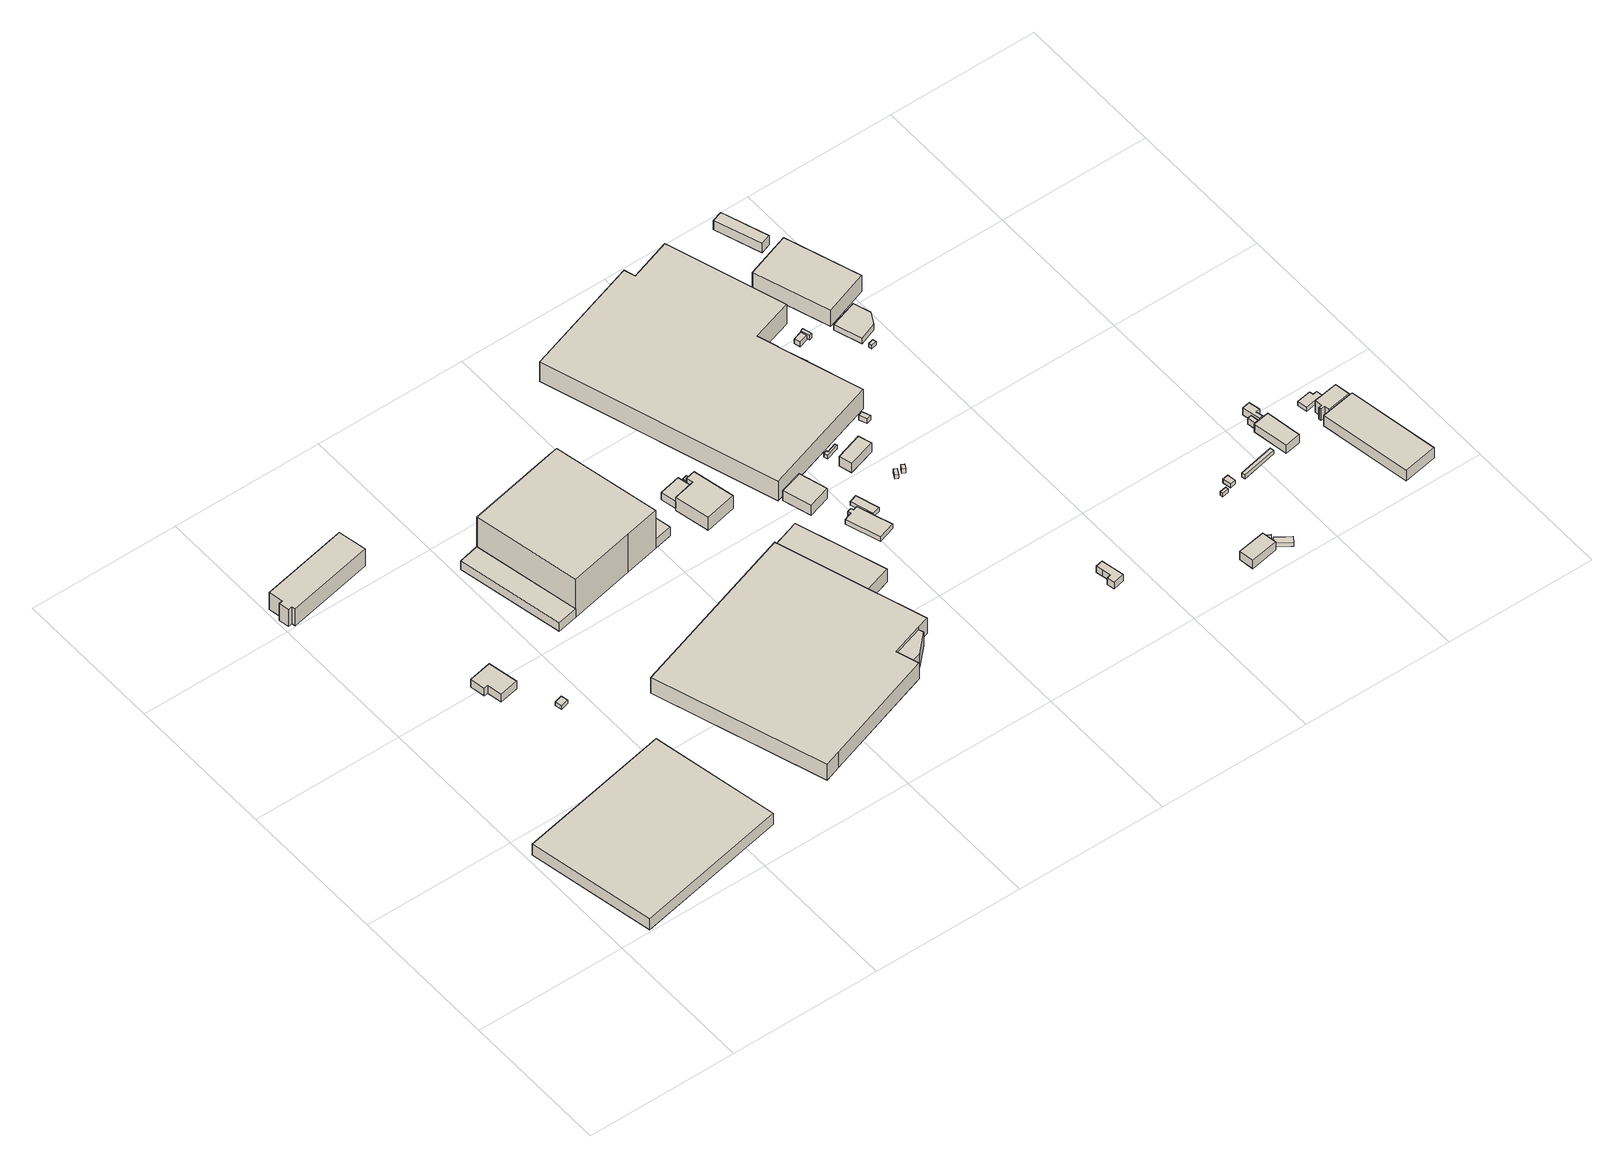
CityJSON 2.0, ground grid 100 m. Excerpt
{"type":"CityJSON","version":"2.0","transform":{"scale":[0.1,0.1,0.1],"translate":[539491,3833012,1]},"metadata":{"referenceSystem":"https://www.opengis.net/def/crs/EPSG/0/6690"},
"CityObjects":{
"building1":{"type":"Building","attributes":{"計測周辺長":379.9,"1/2500図郭":74,"区名":"住之江区","町丁目名称":"南港東９丁目","街区番号":4,"class":"3001","usage":"431","measuredHeight":9,"storeysAboveGround":2,"BuildingDetailAttribute.buildingRoofEdgeArea":8931.84,"BuildingDetailAttribute.buildingStructureType":"610","BuildingDetailAttribute.buildingStructureOrgType":"2","BuildingDetailAttribute.detailedUsage":"1720","BuildingDetailAttribute.specifiedBuildingCoverageRate":0.6,"BuildingDetailAttribute.surveyYear":2017,"BuildingTsunamiRiskAttribute.description":"1","BuildingTsunamiRiskAttribute.rank":"1","BuildingTsunamiRiskAttribute.depth":0.12,"BuildingHighTideRiskAttribute.description":"1","BuildingHighTideRiskAttribute.rank":"2","BuildingHighTideRiskAttribute.depth":2.63,"BuildingIDAttribute.prefecture":"27","BuildingIDAttribute.city":"27125"},"geometry":[{"type":"Solid","lod":"1","boundaries":[[[[0,1,2,3]],[[2,4,5,3]],[[1,6,4,2]],[[0,7,6,1]],[[3,5,7,0]],[[4,6,7,5]]]]}]},
"building2":{"type":"Building","attributes":{"計測周辺長":71.16,"1/2500図郭":74,"区名":"住之江区","町丁目名称":"南港東９丁目","街区番号":4,"class":"3001","usage":"431","measuredHeight":6.2,"storeysAboveGround":1,"BuildingDetailAttribute.buildingRoofEdgeArea":285.45,"BuildingDetailAttribute.buildingStructureType":"610","BuildingDetailAttribute.buildingStructureOrgType":"2","BuildingDetailAttribute.detailedUsage":"1720","BuildingDetailAttribute.specifiedBuildingCoverageRate":0.6,"BuildingDetailAttribute.surveyYear":2017,"BuildingHighTideRiskAttribute.description":"1","BuildingHighTideRiskAttribute.rank":"2","BuildingHighTideRiskAttribute.depth":2.54,"BuildingIDAttribute.prefecture":"27","BuildingIDAttribute.city":"27125"},"geometry":[{"type":"Solid","lod":"1","boundaries":[[[[8,9,10,11,12,13]],[[12,14,15,13]],[[11,16,14,12]],[[10,17,16,11]],[[9,18,17,10]],[[8,19,18,9]],[[13,15,19,8]],[[14,16,17,18,19,15]]]]}]},
"building3":{"type":"Building","attributes":{"計測周辺長":157.88,"1/2500図郭":74,"区名":"住之江区","町丁目名称":"南港東９丁目","街区番号":2,"class":"3002","usage":"431","measuredHeight":13.8,"storeysAboveGround":3,"BuildingDetailAttribute.buildingRoofEdgeArea":1141.81,"BuildingDetailAttribute.buildingStructureType":"603","BuildingDetailAttribute.buildingStructureOrgType":"3","BuildingDetailAttribute.detailedUsage":"1720","BuildingDetailAttribute.specifiedBuildingCoverageRate":0.6,"BuildingDetailAttribute.surveyYear":2017,"BuildingHighTideRiskAttribute.description":"1","BuildingHighTideRiskAttribute.rank":"2","BuildingHighTideRiskAttribute.depth":1.79,"BuildingIDAttribute.prefecture":"27","BuildingIDAttribute.city":"27125"},"geometry":[{"type":"Solid","lod":"1","boundaries":[[[[20,21,22,23,24,25,26,27]],[[26,28,29,27]],[[25,30,28,26]],[[24,31,30,25]],[[23,32,31,24]],[[22,33,32,23]],[[21,34,33,22]],[[20,35,34,21]],[[27,29,35,20]],[[28,30,31,32,33,34,35,29]]]]}]},
"building4":{"type":"Building","attributes":{"class":"3001","BuildingDetailAttribute.specifiedBuildingCoverageRate":0.6,"BuildingDetailAttribute.surveyYear":2017,"BuildingHighTideRiskAttribute.description":"1","BuildingHighTideRiskAttribute.rank":"2","BuildingHighTideRiskAttribute.depth":2.7,"BuildingIDAttribute.prefecture":"27","BuildingIDAttribute.city":"27125"},"geometry":[{"type":"Solid","lod":"1","boundaries":[[[[36,37,38,39]],[[38,40,41,39]],[[37,42,40,38]],[[36,43,42,37]],[[39,41,43,36]],[[40,42,43,41]]]]}]},
"building5":{"type":"Building","attributes":{"計測周辺長":170.97,"1/2500図郭":74,"区名":"住之江区","町丁目名称":"南港東９丁目","街区番号":2,"class":"3003","usage":"431","measuredHeight":7,"storeysAboveGround":1,"BuildingDetailAttribute.buildingRoofEdgeArea":994.99,"BuildingDetailAttribute.buildingStructureType":"610","BuildingDetailAttribute.buildingStructureOrgType":"2","BuildingDetailAttribute.detailedUsage":"1720","BuildingDetailAttribute.specifiedBuildingCoverageRate":0.6,"BuildingDetailAttribute.surveyYear":2017,"BuildingHighTideRiskAttribute.description":"1","BuildingHighTideRiskAttribute.rank":"2","BuildingHighTideRiskAttribute.depth":2.45,"BuildingIDAttribute.prefecture":"27","BuildingIDAttribute.city":"27125"},"geometry":[{"type":"Solid","lod":"1","boundaries":[[[[44,45,46,47]],[[46,48,49,47]],[[45,50,48,46]],[[44,51,50,45]],[[47,49,51,44]],[[48,50,51,49]]]]}]},
"building6":{"type":"Building","attributes":{"計測周辺長":278.68,"1/2500図郭":74,"区名":"住之江区","町丁目名称":"南港東９丁目","街区番号":2,"class":"3002","usage":"431","measuredHeight":31.2,"storeysAboveGround":1,"BuildingDetailAttribute.buildingRoofEdgeArea":4850.36,"BuildingDetailAttribute.buildingStructureType":"610","BuildingDetailAttribute.buildingStructureOrgType":"2","BuildingDetailAttribute.detailedUsage":"1720","BuildingDetailAttribute.specifiedBuildingCoverageRate":0.6,"BuildingDetailAttribute.surveyYear":2017,"BuildingHighTideRiskAttribute.description":"1","BuildingHighTideRiskAttribute.rank":"2","BuildingHighTideRiskAttribute.depth":2.41,"BuildingIDAttribute.prefecture":"27","BuildingIDAttribute.city":"27125"},"geometry":[{"type":"Solid","lod":"1","boundaries":[[[[52,53,54,55,56,57]],[[56,58,59,57]],[[55,60,58,56]],[[54,61,60,55]],[[53,62,61,54]],[[52,63,62,53]],[[57,59,63,52]],[[58,60,61,62,63,59]]]]}]},
"building7":{"type":"Building","attributes":{"計測周辺長":477.41,"1/2500図郭":75,"区名":"住之江区","町丁目名称":"南港東９丁目","街区番号":2,"class":"3001","usage":"431","measuredHeight":12.8,"storeysAboveGround":1,"BuildingDetailAttribute.buildingRoofEdgeArea":13769.9,"BuildingDetailAttribute.buildingStructureType":"610","BuildingDetailAttribute.buildingStructureOrgType":"2","BuildingDetailAttribute.detailedUsage":"1720","BuildingDetailAttribute.specifiedBuildingCoverageRate":0.6,"BuildingDetailAttribute.surveyYear":2017,"BuildingTsunamiRiskAttribute.description":"1","BuildingTsunamiRiskAttribute.rank":"1","BuildingTsunamiRiskAttribute.depth":0.09,"BuildingHighTideRiskAttribute.description":"1","BuildingHighTideRiskAttribute.rank":"3","BuildingHighTideRiskAttribute.depth":3.13,"BuildingIDAttribute.prefecture":"27","BuildingIDAttribute.city":"27125"},"geometry":[{"type":"Solid","lod":"1","boundaries":[[[[64,65,66,67,68,69,70,71,72,73,74]],[[73,75,76,74]],[[72,77,75,73]],[[71,78,77,72]],[[70,79,78,71]],[[69,80,79,70]],[[68,81,80,69]],[[67,82,81,68]],[[66,83,82,67]],[[65,84,83,66]],[[64,85,84,65]],[[74,76,85,64]],[[75,77,78,79,80,81,82,83,84,85,76]]]]}]},
"building8":{"type":"Building","attributes":{"計測周辺長":168.09,"1/2500図郭":75,"区名":"住之江区","町丁目名称":"南港東９丁目","街区番号":2,"class":"3003","usage":"431","measuredHeight":7.3,"storeysAboveGround":1,"BuildingDetailAttribute.buildingRoofEdgeArea":892.06,"BuildingDetailAttribute.buildingStructureType":"610","BuildingDetailAttribute.buildingStructureOrgType":"2","BuildingDetailAttribute.detailedUsage":"1720","BuildingDetailAttribute.specifiedBuildingCoverageRate":0.6,"BuildingDetailAttribute.surveyYear":2017,"BuildingHighTideRiskAttribute.description":"1","BuildingHighTideRiskAttribute.rank":"2","BuildingHighTideRiskAttribute.depth":2.55,"BuildingIDAttribute.prefecture":"27","BuildingIDAttribute.city":"27125"},"geometry":[{"type":"Solid","lod":"1","boundaries":[[[[57,86,87,52]],[[87,88,89,52]],[[86,90,88,87]],[[57,91,90,86]],[[52,89,91,57]],[[88,90,91,89]]]]}]},
"building9":{"type":"Building","attributes":{"計測周辺長":59.23,"1/2500図郭":75,"区名":"住之江区","町丁目名称":"南港東９丁目","街区番号":2,"class":"3001","usage":"431","measuredHeight":11.3,"storeysAboveGround":1,"BuildingDetailAttribute.buildingRoofEdgeArea":180.16,"BuildingDetailAttribute.buildingStructureType":"610","BuildingDetailAttribute.buildingStructureOrgType":"2","BuildingDetailAttribute.detailedUsage":"1720","BuildingDetailAttribute.specifiedBuildingCoverageRate":0.6,"BuildingDetailAttribute.surveyYear":2017,"BuildingTsunamiRiskAttribute.description":"1","BuildingTsunamiRiskAttribute.rank":"1","BuildingTsunamiRiskAttribute.depth":0.03,"BuildingHighTideRiskAttribute.description":"1","BuildingHighTideRiskAttribute.rank":"3","BuildingHighTideRiskAttribute.depth":3.02,"BuildingIDAttribute.prefecture":"27","BuildingIDAttribute.city":"27125"},"geometry":[{"type":"Solid","lod":"1","boundaries":[[[[92,93,94,95,96]],[[95,97,98,96]],[[94,99,97,95]],[[93,100,99,94]],[[92,101,100,93]],[[96,98,101,92]],[[97,99,100,101,98]]]]}]},
"building10":{"type":"Building","attributes":{"計測周辺長":50.28,"1/2500図郭":75,"区名":"住之江区","町丁目名称":"南港東９丁目","街区番号":2,"class":"3003","usage":"431","measuredHeight":5.7,"storeysAboveGround":1,"BuildingDetailAttribute.buildingRoofEdgeArea":153.88,"BuildingDetailAttribute.buildingStructureType":"610","BuildingDetailAttribute.buildingStructureOrgType":"2","BuildingDetailAttribute.detailedUsage":"1720","BuildingDetailAttribute.specifiedBuildingCoverageRate":0.6,"BuildingDetailAttribute.surveyYear":2017,"BuildingTsunamiRiskAttribute.description":"1","BuildingTsunamiRiskAttribute.rank":"1","BuildingTsunamiRiskAttribute.depth":0.27,"BuildingHighTideRiskAttribute.description":"1","BuildingHighTideRiskAttribute.rank":"2","BuildingHighTideRiskAttribute.depth":2.71,"BuildingIDAttribute.prefecture":"27","BuildingIDAttribute.city":"27125"},"geometry":[{"type":"Solid","lod":"1","boundaries":[[[[102,103,104,105,106]],[[105,107,108,106]],[[104,109,107,105]],[[103,110,109,104]],[[102,111,110,103]],[[106,108,111,102]],[[107,109,110,111,108]]]]}]},
"building11":{"type":"Building","attributes":{"計測周辺長":98.51,"1/2500図郭":75,"区名":"住之江区","町丁目名称":"南港東９丁目","街区番号":2,"class":"3001","usage":"431","measuredHeight":10.5,"storeysAboveGround":2,"BuildingDetailAttribute.buildingRoofEdgeArea":529.67,"BuildingDetailAttribute.buildingStructureType":"610","BuildingDetailAttribute.buildingStructureOrgType":"2","BuildingDetailAttribute.detailedUsage":"1720","BuildingDetailAttribute.specifiedBuildingCoverageRate":0.6,"BuildingDetailAttribute.surveyYear":2017,"BuildingTsunamiRiskAttribute.description":"1","BuildingTsunamiRiskAttribute.rank":"2","BuildingTsunamiRiskAttribute.depth":0.57,"BuildingHighTideRiskAttribute.description":"1","BuildingHighTideRiskAttribute.rank":"3","BuildingHighTideRiskAttribute.depth":3.42,"BuildingIDAttribute.prefecture":"27","BuildingIDAttribute.city":"27125"},"geometry":[{"type":"Solid","lod":"1","boundaries":[[[[112,113,114,115,116,117]],[[116,118,119,117]],[[115,120,118,116]],[[114,121,120,115]],[[113,122,121,114]],[[112,123,122,113]],[[117,119,123,112]],[[118,120,121,122,123,119]]]]}]},
"building12":{"type":"Building","attributes":{"計測周辺長":162.34,"1/2500図郭":75,"区名":"住之江区","町丁目名称":"南港東９丁目","街区番号":2,"class":"3001","usage":"431","measuredHeight":10.6,"storeysAboveGround":1,"BuildingDetailAttribute.buildingRoofEdgeArea":1224.77,"BuildingDetailAttribute.buildingStructureType":"610","BuildingDetailAttribute.buildingStructureOrgType":"2","BuildingDetailAttribute.detailedUsage":"1720","BuildingDetailAttribute.specifiedBuildingCoverageRate":0.6,"BuildingDetailAttribute.surveyYear":2017,"BuildingTsunamiRiskAttribute.description":"1","BuildingTsunamiRiskAttribute.rank":"2","BuildingTsunamiRiskAttribute.depth":0.82,"BuildingHighTideRiskAttribute.description":"1","BuildingHighTideRiskAttribute.rank":"3","BuildingHighTideRiskAttribute.depth":3.77,"BuildingIDAttribute.prefecture":"27","BuildingIDAttribute.city":"27125"},"geometry":[{"type":"Solid","lod":"1","boundaries":[[[[124,125,126,127]],[[126,128,129,127]],[[125,130,128,126]],[[124,131,130,125]],[[127,129,131,124]],[[128,130,131,129]]]]}]},
"building13":{"type":"Building","attributes":{"class":"3001","measuredHeight":4.1,"BuildingDetailAttribute.specifiedBuildingCoverageRate":0.6,"BuildingDetailAttribute.surveyYear":2017,"BuildingTsunamiRiskAttribute.description":"1","BuildingTsunamiRiskAttribute.rank":"1","BuildingTsunamiRiskAttribute.depth":0.37,"BuildingHighTideRiskAttribute.description":"1","BuildingHighTideRiskAttribute.rank":"3","BuildingHighTideRiskAttribute.depth":3.21,"BuildingIDAttribute.prefecture":"27","BuildingIDAttribute.city":"27125"},"geometry":[{"type":"Solid","lod":"1","boundaries":[[[[132,133,134,135]],[[134,136,137,135]],[[133,138,136,134]],[[132,139,138,133]],[[135,137,139,132]],[[136,138,139,137]]]]}]},
"building14":{"type":"Building","attributes":{"計測周辺長":69.47,"1/2500図郭":75,"区名":"住之江区","町丁目名称":"南港東９丁目","街区番号":2,"class":"3002","usage":"441","measuredHeight":8.1,"storeysAboveGround":2,"BuildingDetailAttribute.buildingRoofEdgeArea":298.59,"BuildingDetailAttribute.buildingStructureType":"610","BuildingDetailAttribute.buildingStructureOrgType":"2","BuildingDetailAttribute.detailedUsage":"1520","BuildingDetailAttribute.specifiedBuildingCoverageRate":0.6,"BuildingDetailAttribute.surveyYear":2017,"BuildingTsunamiRiskAttribute.description":"1","BuildingTsunamiRiskAttribute.rank":"2","BuildingTsunamiRiskAttribute.depth":0.62,"BuildingHighTideRiskAttribute.description":"1","BuildingHighTideRiskAttribute.rank":"3","BuildingHighTideRiskAttribute.depth":3.56,"BuildingIDAttribute.prefecture":"27","BuildingIDAttribute.city":"27125"},"geometry":[{"type":"Solid","lod":"1","boundaries":[[[[140,141,142,143]],[[142,144,145,143]],[[141,146,144,142]],[[140,147,146,141]],[[143,145,147,140]],[[144,146,147,145]]]]}]},
"building15":{"type":"Building","attributes":{"計測周辺長":74.85,"1/2500図郭":75,"区名":"住之江区","町丁目名称":"南港東９丁目","街区番号":2,"class":"3001","usage":"431","measuredHeight":3.7,"storeysAboveGround":1,"BuildingDetailAttribute.buildingRoofEdgeArea":284.17,"BuildingDetailAttribute.buildingStructureType":"610","BuildingDetailAttribute.buildingStructureOrgType":"2","BuildingDetailAttribute.detailedUsage":"1710","BuildingDetailAttribute.specifiedBuildingCoverageRate":0.6,"BuildingDetailAttribute.surveyYear":2017,"BuildingTsunamiRiskAttribute.description":"1","BuildingTsunamiRiskAttribute.rank":"2","BuildingTsunamiRiskAttribute.depth":1.11,"BuildingHighTideRiskAttribute.description":"1","BuildingHighTideRiskAttribute.rank":"3","BuildingHighTideRiskAttribute.depth":4.06,"BuildingIDAttribute.prefecture":"27","BuildingIDAttribute.city":"27125"},"geometry":[{"type":"Solid","lod":"1","boundaries":[[[[148,149,150,151,152,153,154,155]],[[154,156,157,155]],[[153,158,156,154]],[[152,159,158,153]],[[151,160,159,152]],[[150,161,160,151]],[[149,162,161,150]],[[148,163,162,149]],[[155,157,163,148]],[[156,158,159,160,161,162,163,157]]]]}]},
"building16":{"type":"Building","attributes":{"計測周辺長":42.12,"1/2500図郭":75,"区名":"住之江区","町丁目名称":"南港東９丁目","街区番号":2,"class":"3003","usage":"431","storeysAboveGround":1,"BuildingDetailAttribute.buildingRoofEdgeArea":85.02,"BuildingDetailAttribute.buildingStructureType":"610","BuildingDetailAttribute.buildingStructureOrgType":"2","BuildingDetailAttribute.detailedUsage":"1710","BuildingDetailAttribute.specifiedBuildingCoverageRate":0.6,"BuildingDetailAttribute.surveyYear":2017,"BuildingTsunamiRiskAttribute.description":"1","BuildingTsunamiRiskAttribute.rank":"2","BuildingTsunamiRiskAttribute.depth":1.24,"BuildingHighTideRiskAttribute.description":"1","BuildingHighTideRiskAttribute.rank":"3","BuildingHighTideRiskAttribute.depth":4.18,"BuildingIDAttribute.prefecture":"27","BuildingIDAttribute.city":"27125"},"geometry":[{"type":"Solid","lod":"1","boundaries":[[[[164,165,166,167]],[[166,168,169,167]],[[165,170,168,166]],[[164,171,170,165]],[[167,169,171,164]],[[168,170,171,169]]]]}]},
"building17":{"type":"Building","attributes":{"計測周辺長":542.76,"1/2500図郭":75,"区名":"住之江区","町丁目名称":"南港東９丁目","街区番号":2,"class":"3001","usage":"441","measuredHeight":15.9,"storeysAboveGround":4,"BuildingDetailAttribute.buildingRoofEdgeArea":15605.13,"BuildingDetailAttribute.buildingStructureType":"610","BuildingDetailAttribute.buildingStructureOrgType":"2","BuildingDetailAttribute.detailedUsage":"1520","BuildingDetailAttribute.specifiedBuildingCoverageRate":0.6,"BuildingDetailAttribute.surveyYear":2017,"BuildingTsunamiRiskAttribute.description":"1","BuildingTsunamiRiskAttribute.rank":"1","BuildingTsunamiRiskAttribute.depth":0.49,"BuildingHighTideRiskAttribute.description":"1","BuildingHighTideRiskAttribute.rank":"3","BuildingHighTideRiskAttribute.depth":3.52,"BuildingIDAttribute.prefecture":"27","BuildingIDAttribute.city":"27125"},"geometry":[{"type":"Solid","lod":"1","boundaries":[[[[172,173,174,175,176,177,178,179,180,181,182]],[[181,183,184,182]],[[180,185,183,181]],[[179,186,185,180]],[[178,187,186,179]],[[177,188,187,178]],[[176,189,188,177]],[[175,190,189,176]],[[174,191,190,175]],[[173,192,191,174]],[[172,193,192,173]],[[182,184,193,172]],[[183,185,186,187,188,189,190,191,192,193,184]]]]}]},
"building18":{"type":"Building","attributes":{"class":"3001","measuredHeight":3.1,"BuildingDetailAttribute.specifiedBuildingCoverageRate":0.6,"BuildingDetailAttribute.surveyYear":2017,"BuildingTsunamiRiskAttribute.description":"1","BuildingTsunamiRiskAttribute.rank":"1","BuildingTsunamiRiskAttribute.depth":0.35,"BuildingHighTideRiskAttribute.description":"1","BuildingHighTideRiskAttribute.rank":"3","BuildingHighTideRiskAttribute.depth":3.29,"BuildingIDAttribute.prefecture":"27","BuildingIDAttribute.city":"27125"},"geometry":[{"type":"Solid","lod":"1","boundaries":[[[[194,195,196,197,198,199]],[[198,200,201,199]],[[197,202,200,198]],[[196,203,202,197]],[[195,204,203,196]],[[194,205,204,195]],[[199,201,205,194]],[[200,202,203,204,205,201]]]]}]},
"building19":{"type":"Building","attributes":{"計測周辺長":55.22,"1/2500図郭":75,"区名":"住之江区","町丁目名称":"南港東９丁目","街区番号":2,"class":"3001","usage":"441","measuredHeight":7.5,"storeysAboveGround":2,"BuildingDetailAttribute.buildingRoofEdgeArea":164.56,"BuildingDetailAttribute.buildingStructureType":"610","BuildingDetailAttribute.buildingStructureOrgType":"2","BuildingDetailAttribute.detailedUsage":"1520","BuildingDetailAttribute.specifiedBuildingCoverageRate":0.6,"BuildingDetailAttribute.surveyYear":2017,"BuildingTsunamiRiskAttribute.description":"1","BuildingTsunamiRiskAttribute.rank":"2","BuildingTsunamiRiskAttribute.depth":0.94,"BuildingHighTideRiskAttribute.description":"1","BuildingHighTideRiskAttribute.rank":"3","BuildingHighTideRiskAttribute.depth":3.87,"BuildingIDAttribute.prefecture":"27","BuildingIDAttribute.city":"27125"},"geometry":[{"type":"Solid","lod":"1","boundaries":[[[[206,207,208,209]],[[208,210,211,209]],[[207,212,210,208]],[[206,213,212,207]],[[209,211,213,206]],[[210,212,213,211]]]]}]},
"building20":{"type":"Building","attributes":{"class":"3001","BuildingDetailAttribute.specifiedBuildingCoverageRate":0.6,"BuildingDetailAttribute.surveyYear":2017,"BuildingTsunamiRiskAttribute.description":"1","BuildingTsunamiRiskAttribute.rank":"2","BuildingTsunamiRiskAttribute.depth":0.61,"BuildingHighTideRiskAttribute.description":"1","BuildingHighTideRiskAttribute.rank":"3","BuildingHighTideRiskAttribute.depth":3.55,"BuildingIDAttribute.prefecture":"27","BuildingIDAttribute.city":"27125"},"geometry":[{"type":"Solid","lod":"1","boundaries":[[[[214,215,216,217]],[[216,218,219,217]],[[215,220,218,216]],[[214,221,220,215]],[[217,219,221,214]],[[218,220,221,219]]]]}]},
"building21":{"type":"Building","attributes":{"class":"3001","measuredHeight":3.7,"BuildingDetailAttribute.specifiedBuildingCoverageRate":0.6,"BuildingDetailAttribute.surveyYear":2017,"BuildingTsunamiRiskAttribute.description":"1","BuildingTsunamiRiskAttribute.rank":"2","BuildingTsunamiRiskAttribute.depth":0.61,"BuildingHighTideRiskAttribute.description":"1","BuildingHighTideRiskAttribute.rank":"3","BuildingHighTideRiskAttribute.depth":3.55,"BuildingIDAttribute.prefecture":"27","BuildingIDAttribute.city":"27125"},"geometry":[{"type":"Solid","lod":"1","boundaries":[[[[222,223,224,225]],[[224,226,227,225]],[[223,228,226,224]],[[222,229,228,223]],[[225,227,229,222]],[[226,228,229,227]]]]}]},
"building22":{"type":"Building","attributes":{"計測周辺長":46.6,"1/2500図郭":75,"区名":"住之江区","町丁目名称":"南港東６丁目","街区番号":1,"class":"3001","usage":"431","measuredHeight":5.1,"storeysAboveGround":2,"BuildingDetailAttribute.buildingRoofEdgeArea":91.04,"BuildingDetailAttribute.buildingStructureType":"610","BuildingDetailAttribute.buildingStructureOrgType":"2","BuildingDetailAttribute.detailedUsage":"1720","BuildingDetailAttribute.specifiedBuildingCoverageRate":0.6,"BuildingDetailAttribute.surveyYear":2017,"BuildingTsunamiRiskAttribute.description":"1","BuildingTsunamiRiskAttribute.rank":"2","BuildingTsunamiRiskAttribute.depth":1.02,"BuildingHighTideRiskAttribute.description":"1","BuildingHighTideRiskAttribute.rank":"3","BuildingHighTideRiskAttribute.depth":4.09,"BuildingIDAttribute.prefecture":"27","BuildingIDAttribute.city":"27125"},"geometry":[{"type":"Solid","lod":"1","boundaries":[[[[230,231,232,233,234,235,236,237]],[[236,238,239,237]],[[235,240,238,236]],[[234,241,240,235]],[[233,242,241,234]],[[232,243,242,233]],[[231,244,243,232]],[[230,245,244,231]],[[237,239,245,230]],[[238,240,241,242,243,244,245,239]]]]}]},
"building23":{"type":"Building","attributes":{"計測周辺長":17.56,"1/2500図郭":75,"区名":"住之江区","町丁目名称":"南港東９丁目","街区番号":2,"class":"3003","usage":"441","measuredHeight":4,"storeysAboveGround":1,"BuildingDetailAttribute.buildingRoofEdgeArea":17.75,"BuildingDetailAttribute.buildingStructureType":"601","BuildingDetailAttribute.buildingStructureOrgType":"1","BuildingDetailAttribute.detailedUsage":"1520","BuildingDetailAttribute.specifiedBuildingCoverageRate":0.6,"BuildingDetailAttribute.surveyYear":2017,"BuildingTsunamiRiskAttribute.description":"1","BuildingTsunamiRiskAttribute.rank":"2","BuildingTsunamiRiskAttribute.depth":0.67,"BuildingHighTideRiskAttribute.description":"1","BuildingHighTideRiskAttribute.rank":"3","BuildingHighTideRiskAttribute.depth":3.57,"BuildingIDAttribute.prefecture":"27","BuildingIDAttribute.city":"27125"},"geometry":[{"type":"Solid","lod":"1","boundaries":[[[[246,247,248,249]],[[248,250,251,249]],[[247,252,250,248]],[[246,253,252,247]],[[249,251,253,246]],[[250,252,253,251]]]]}]},
"building24":{"type":"Building","attributes":{"計測周辺長":542.76,"1/2500図郭":75,"区名":"住之江区","町丁目名称":"南港東９丁目","街区番号":2,"class":"3003","usage":"441","measuredHeight":14,"storeysAboveGround":4,"BuildingDetailAttribute.buildingRoofEdgeArea":15605.13,"BuildingDetailAttribute.buildingStructureType":"610","BuildingDetailAttribute.buildingStructureOrgType":"2","BuildingDetailAttribute.detailedUsage":"1520","BuildingDetailAttribute.specifiedBuildingCoverageRate":0.6,"BuildingDetailAttribute.surveyYear":2017,"BuildingTsunamiRiskAttribute.description":"1","BuildingTsunamiRiskAttribute.rank":"1","BuildingTsunamiRiskAttribute.depth":0.47,"BuildingHighTideRiskAttribute.description":"1","BuildingHighTideRiskAttribute.rank":"3","BuildingHighTideRiskAttribute.depth":3.26,"BuildingIDAttribute.prefecture":"27","BuildingIDAttribute.city":"27125"},"geometry":[{"type":"Solid","lod":"1","boundaries":[[[[254,255,256]],[[255,257,258,256]],[[254,259,257,255]],[[256,258,259,254]],[[257,259,258]]]]}]},
"building25":{"type":"Building","attributes":{"計測周辺長":42.86,"1/2500図郭":75,"区名":"住之江区","町丁目名称":"南港東９丁目","街区番号":2,"class":"3003","usage":"441","measuredHeight":6.9,"storeysAboveGround":1,"BuildingDetailAttribute.buildingRoofEdgeArea":89.98,"BuildingDetailAttribute.buildingStructureType":"610","BuildingDetailAttribute.buildingStructureOrgType":"2","BuildingDetailAttribute.detailedUsage":"1520","BuildingDetailAttribute.specifiedBuildingCoverageRate":0.6,"BuildingDetailAttribute.surveyYear":2017,"BuildingTsunamiRiskAttribute.description":"1","BuildingTsunamiRiskAttribute.rank":"1","BuildingTsunamiRiskAttribute.depth":0.47,"BuildingHighTideRiskAttribute.description":"1","BuildingHighTideRiskAttribute.rank":"3","BuildingHighTideRiskAttribute.depth":3.26,"BuildingIDAttribute.prefecture":"27","BuildingIDAttribute.city":"27125"},"geometry":[{"type":"Solid","lod":"1","boundaries":[[[[260,261,262,263]],[[262,264,265,263]],[[261,266,264,262]],[[260,267,266,261]],[[263,265,267,260]],[[264,266,267,265]]]]}]},
"building26":{"type":"Building","attributes":{"class":"3001","measuredHeight":3.8,"BuildingDetailAttribute.specifiedBuildingCoverageRate":0.6,"BuildingDetailAttribute.surveyYear":2017,"BuildingTsunamiRiskAttribute.description":"1","BuildingTsunamiRiskAttribute.rank":"2","BuildingTsunamiRiskAttribute.depth":1.41,"BuildingHighTideRiskAttribute.description":"1","BuildingHighTideRiskAttribute.rank":"3","BuildingHighTideRiskAttribute.depth":4.19,"BuildingIDAttribute.prefecture":"27","BuildingIDAttribute.city":"27125"},"geometry":[{"type":"Solid","lod":"1","boundaries":[[[[268,269,270,271]],[[270,272,273,271]],[[269,274,272,270]],[[268,275,274,269]],[[271,273,275,268]],[[272,274,275,273]]]]}]},
"building27":{"type":"Building","attributes":{"class":"3001","measuredHeight":3.6,"BuildingDetailAttribute.specifiedBuildingCoverageRate":0.6,"BuildingDetailAttribute.surveyYear":2017,"BuildingTsunamiRiskAttribute.description":"1","BuildingTsunamiRiskAttribute.rank":"2","BuildingTsunamiRiskAttribute.depth":1.41,"BuildingHighTideRiskAttribute.description":"1","BuildingHighTideRiskAttribute.rank":"3","BuildingHighTideRiskAttribute.depth":4.19,"BuildingIDAttribute.prefecture":"27","BuildingIDAttribute.city":"27125"},"geometry":[{"type":"Solid","lod":"1","boundaries":[[[[276,277,278,279]],[[278,280,281,279]],[[277,282,280,278]],[[276,283,282,277]],[[279,281,283,276]],[[280,282,283,281]]]]}]},
"building28":{"type":"Building","attributes":{"計測周辺長":57.42,"1/2500図郭":75,"区名":"住之江区","町丁目名称":"南港東７丁目","街区番号":1,"class":"3001","usage":"431","measuredHeight":6.7,"storeysAboveGround":2,"BuildingDetailAttribute.buildingRoofEdgeArea":187,"BuildingDetailAttribute.buildingStructureType":"603","BuildingDetailAttribute.buildingStructureOrgType":"3","BuildingDetailAttribute.detailedUsage":"1720","BuildingDetailAttribute.specifiedBuildingCoverageRate":0.6,"BuildingDetailAttribute.surveyYear":2017,"BuildingTsunamiRiskAttribute.description":"1","BuildingTsunamiRiskAttribute.rank":"2","BuildingTsunamiRiskAttribute.depth":1.02,"BuildingHighTideRiskAttribute.description":"1","BuildingHighTideRiskAttribute.rank":"3","BuildingHighTideRiskAttribute.depth":4.07,"BuildingIDAttribute.prefecture":"27","BuildingIDAttribute.city":"27125"},"geometry":[{"type":"Solid","lod":"1","boundaries":[[[[284,285,286,287]],[[286,288,289,287]],[[285,290,288,286]],[[284,291,290,285]],[[287,289,291,284]],[[288,290,291,289]]]]}]},
"building29":{"type":"Building","attributes":{"class":"3001","BuildingDetailAttribute.specifiedBuildingCoverageRate":0.6,"BuildingDetailAttribute.surveyYear":2017,"BuildingTsunamiRiskAttribute.description":"1","BuildingTsunamiRiskAttribute.rank":"2","BuildingTsunamiRiskAttribute.depth":1.1,"BuildingHighTideRiskAttribute.description":"1","BuildingHighTideRiskAttribute.rank":"3","BuildingHighTideRiskAttribute.depth":3.91,"BuildingIDAttribute.prefecture":"27","BuildingIDAttribute.city":"27125"},"geometry":[{"type":"Solid","lod":"1","boundaries":[[[[292,293,294,295]],[[294,296,297,295]],[[293,298,296,294]],[[292,299,298,293]],[[295,297,299,292]],[[296,298,299,297]]]]}]},
"building30":{"type":"Building","attributes":{"計測周辺長":71.15,"1/2500図郭":75,"区名":"住之江区","町丁目名称":"南港東９丁目","街区番号":1,"class":"3001","usage":"431","measuredHeight":4.6,"storeysAboveGround":1,"BuildingDetailAttribute.buildingRoofEdgeArea":328.37,"BuildingDetailAttribute.buildingStructureType":"610","BuildingDetailAttribute.buildingStructureOrgType":"2","BuildingDetailAttribute.detailedUsage":"1720","BuildingDetailAttribute.specifiedBuildingCoverageRate":0.6,"BuildingDetailAttribute.surveyYear":2017,"BuildingTsunamiRiskAttribute.description":"1","BuildingTsunamiRiskAttribute.rank":"2","BuildingTsunamiRiskAttribute.depth":1.07,"BuildingHighTideRiskAttribute.description":"1","BuildingHighTideRiskAttribute.rank":"3","BuildingHighTideRiskAttribute.depth":3.85,"BuildingIDAttribute.prefecture":"27","BuildingIDAttribute.city":"27125"},"geometry":[{"type":"Solid","lod":"1","boundaries":[[[[300,301,302,303,304]],[[303,305,306,304]],[[302,307,305,303]],[[301,308,307,302]],[[300,309,308,301]],[[304,306,309,300]],[[305,307,308,309,306]]]]}]},
"building31":{"type":"Building","attributes":{"class":"3001","BuildingDetailAttribute.specifiedBuildingCoverageRate":0.6,"BuildingDetailAttribute.surveyYear":2017,"BuildingTsunamiRiskAttribute.description":"1","BuildingTsunamiRiskAttribute.rank":"2","BuildingTsunamiRiskAttribute.depth":0.8,"BuildingHighTideRiskAttribute.description":"1","BuildingHighTideRiskAttribute.rank":"3","BuildingHighTideRiskAttribute.depth":3.85,"BuildingIDAttribute.prefecture":"27","BuildingIDAttribute.city":"27125"},"geometry":[{"type":"Solid","lod":"1","boundaries":[[[[310,311,312,313]],[[312,314,315,313]],[[311,316,314,312]],[[310,317,316,311]],[[313,315,317,310]],[[314,316,317,315]]]]}]},
"building32":{"type":"Building","attributes":{"計測周辺長":30.75,"1/2500図郭":75,"区名":"住之江区","町丁目名称":"南港東７丁目","街区番号":1,"class":"3001","usage":"431","measuredHeight":3.2,"storeysAboveGround":1,"BuildingDetailAttribute.buildingRoofEdgeArea":49.25,"BuildingDetailAttribute.buildingStructureType":"610","BuildingDetailAttribute.buildingStructureOrgType":"2","BuildingDetailAttribute.detailedUsage":"1720","BuildingDetailAttribute.specifiedBuildingCoverageRate":0.6,"BuildingDetailAttribute.surveyYear":2017,"BuildingTsunamiRiskAttribute.description":"1","BuildingTsunamiRiskAttribute.rank":"2","BuildingTsunamiRiskAttribute.depth":0.8,"BuildingHighTideRiskAttribute.description":"1","BuildingHighTideRiskAttribute.rank":"3","BuildingHighTideRiskAttribute.depth":3.85,"BuildingIDAttribute.prefecture":"27","BuildingIDAttribute.city":"27125"},"geometry":[{"type":"Solid","lod":"1","boundaries":[[[[318,319,320,321]],[[320,322,323,321]],[[319,324,322,320]],[[318,325,324,319]],[[321,323,325,318]],[[322,324,325,323]]]]}]},
"building33":{"type":"Building","attributes":{"計測周辺長":165.71,"1/2500図郭":75,"区名":"住之江区","町丁目名称":"南港東９丁目","街区番号":1,"class":"3001","usage":"431","measuredHeight":13.1,"storeysAboveGround":3,"BuildingDetailAttribute.buildingRoofEdgeArea":1613.75,"BuildingDetailAttribute.buildingStructureType":"610","BuildingDetailAttribute.buildingStructureOrgType":"2","BuildingDetailAttribute.detailedUsage":"1720","BuildingDetailAttribute.specifiedBuildingCoverageRate":0.6,"BuildingDetailAttribute.surveyYear":2017,"BuildingTsunamiRiskAttribute.description":"1","BuildingTsunamiRiskAttribute.rank":"2","BuildingTsunamiRiskAttribute.depth":1.52,"BuildingHighTideRiskAttribute.description":"1","BuildingHighTideRiskAttribute.rank":"3","BuildingHighTideRiskAttribute.depth":3.95,"BuildingIDAttribute.prefecture":"27","BuildingIDAttribute.city":"27125"},"geometry":[{"type":"Solid","lod":"1","boundaries":[[[[326,327,328,329]],[[328,330,331,329]],[[327,332,330,328]],[[326,333,332,327]],[[329,331,333,326]],[[330,332,333,331]]]]}]},
"building34":{"type":"Building","attributes":{"class":"3001","BuildingDetailAttribute.specifiedBuildingCoverageRate":0.6,"BuildingDetailAttribute.surveyYear":2017,"BuildingTsunamiRiskAttribute.description":"1","BuildingTsunamiRiskAttribute.rank":"2","BuildingTsunamiRiskAttribute.depth":1.16,"BuildingHighTideRiskAttribute.description":"1","BuildingHighTideRiskAttribute.rank":"3","BuildingHighTideRiskAttribute.depth":4.21,"BuildingIDAttribute.prefecture":"27","BuildingIDAttribute.city":"27125"},"geometry":[{"type":"Solid","lod":"1","boundaries":[[[[334,335,336,337]],[[336,338,339,337]],[[335,340,338,336]],[[334,341,340,335]],[[337,339,341,334]],[[338,340,341,339]]]]}]},
"building35":{"type":"Building","attributes":{"計測周辺長":78.27,"1/2500図郭":75,"区名":"住之江区","町丁目名称":"南港東９丁目","街区番号":1,"class":"3001","usage":"431","measuredHeight":7.5,"storeysAboveGround":2,"BuildingDetailAttribute.buildingRoofEdgeArea":230.75,"BuildingDetailAttribute.buildingStructureType":"610","BuildingDetailAttribute.buildingStructureOrgType":"2","BuildingDetailAttribute.detailedUsage":"1720","BuildingDetailAttribute.specifiedBuildingCoverageRate":0.6,"BuildingDetailAttribute.surveyYear":2017,"BuildingTsunamiRiskAttribute.description":"1","BuildingTsunamiRiskAttribute.rank":"2","BuildingTsunamiRiskAttribute.depth":1.27,"BuildingHighTideRiskAttribute.description":"1","BuildingHighTideRiskAttribute.rank":"3","BuildingHighTideRiskAttribute.depth":4.02,"BuildingIDAttribute.prefecture":"27","BuildingIDAttribute.city":"27125"},"geometry":[{"type":"Solid","lod":"1","boundaries":[[[[342,343,344,345]],[[344,346,347,345]],[[343,348,346,344]],[[342,349,348,343]],[[345,347,349,342]],[[346,348,349,347]]]]}]},
"building36":{"type":"Building","attributes":{"計測周辺長":16.63,"1/2500図郭":75,"区名":"住之江区","町丁目名称":"南港東６丁目","街区番号":2,"class":"3001","usage":"431","measuredHeight":3.1,"storeysAboveGround":2,"BuildingDetailAttribute.buildingRoofEdgeArea":14.92,"BuildingDetailAttribute.buildingStructureType":"610","BuildingDetailAttribute.buildingStructureOrgType":"2","BuildingDetailAttribute.detailedUsage":"1720","BuildingDetailAttribute.specifiedBuildingCoverageRate":0.6,"BuildingDetailAttribute.surveyYear":2017,"BuildingTsunamiRiskAttribute.description":"1","BuildingTsunamiRiskAttribute.rank":"2","BuildingTsunamiRiskAttribute.depth":0.61,"BuildingHighTideRiskAttribute.description":"1","BuildingHighTideRiskAttribute.rank":"3","BuildingHighTideRiskAttribute.depth":3.66,"BuildingIDAttribute.prefecture":"27","BuildingIDAttribute.city":"27125"},"geometry":[{"type":"Solid","lod":"1","boundaries":[[[[350,351,352,353]],[[352,354,355,353]],[[351,356,354,352]],[[350,357,356,351]],[[353,355,357,350]],[[354,356,357,355]]]]}]},
"building37":{"type":"Building","attributes":{"class":"3001","BuildingDetailAttribute.specifiedBuildingCoverageRate":0.6,"BuildingDetailAttribute.surveyYear":2017,"BuildingTsunamiRiskAttribute.description":"1","BuildingTsunamiRiskAttribute.rank":"1","BuildingTsunamiRiskAttribute.depth":0.26,"BuildingHighTideRiskAttribute.description":"1","BuildingHighTideRiskAttribute.rank":"3","BuildingHighTideRiskAttribute.depth":3.3,"BuildingIDAttribute.prefecture":"27","BuildingIDAttribute.city":"27125"},"geometry":[{"type":"Solid","lod":"1","boundaries":[[[[358,359,360,361]],[[360,362,363,361]],[[359,364,362,360]],[[358,365,364,359]],[[361,363,365,358]],[[362,364,365,363]]]]}]},
"building38":{"type":"Building","attributes":{"class":"3001","measuredHeight":4.9,"BuildingDetailAttribute.specifiedBuildingCoverageRate":0.6,"BuildingDetailAttribute.surveyYear":2017,"BuildingTsunamiRiskAttribute.description":"1","BuildingTsunamiRiskAttribute.rank":"1","BuildingTsunamiRiskAttribute.depth":0.21,"BuildingHighTideRiskAttribute.description":"1","BuildingHighTideRiskAttribute.rank":"3","BuildingHighTideRiskAttribute.depth":3.03,"BuildingIDAttribute.prefecture":"27","BuildingIDAttribute.city":"27125"},"geometry":[{"type":"Solid","lod":"1","boundaries":[[[[366,367,368,369]],[[368,370,371,369]],[[367,372,370,368]],[[366,373,372,367]],[[369,371,373,366]],[[370,372,373,371]]]]}]},
"building39":{"type":"Building","attributes":{"計測周辺長":66.21,"1/2500図郭":75,"区名":"住之江区","町丁目名称":"南港東６丁目","街区番号":2,"class":"3001","usage":"431","measuredHeight":6.7,"storeysAboveGround":2,"BuildingDetailAttribute.buildingRoofEdgeArea":234.59,"BuildingDetailAttribute.buildingStructureType":"610","BuildingDetailAttribute.buildingStructureOrgType":"2","BuildingDetailAttribute.detailedUsage":"1720","BuildingDetailAttribute.specifiedBuildingCoverageRate":0.6,"BuildingDetailAttribute.surveyYear":2017,"BuildingTsunamiRiskAttribute.description":"1","BuildingTsunamiRiskAttribute.rank":"1","BuildingTsunamiRiskAttribute.depth":0.01,"BuildingHighTideRiskAttribute.description":"1","BuildingHighTideRiskAttribute.rank":"2","BuildingHighTideRiskAttribute.depth":2.75,"BuildingIDAttribute.prefecture":"27","BuildingIDAttribute.city":"27125"},"geometry":[{"type":"Solid","lod":"1","boundaries":[[[[374,375,376,377]],[[376,378,379,377]],[[375,380,378,376]],[[374,381,380,375]],[[377,379,381,374]],[[378,380,381,379]]]]}]},
"building40":{"type":"Building","attributes":{"計測周辺長":34.76,"1/2500図郭":75,"区名":"住之江区","町丁目名称":"南港東６丁目","街区番号":2,"class":"3001","usage":"431","measuredHeight":5.7,"storeysAboveGround":2,"BuildingDetailAttribute.buildingRoofEdgeArea":52.32,"BuildingDetailAttribute.buildingStructureType":"610","BuildingDetailAttribute.buildingStructureOrgType":"2","BuildingDetailAttribute.detailedUsage":"1720","BuildingDetailAttribute.specifiedBuildingCoverageRate":0.6,"BuildingDetailAttribute.surveyYear":2017,"BuildingTsunamiRiskAttribute.description":"1","BuildingTsunamiRiskAttribute.rank":"1","BuildingTsunamiRiskAttribute.depth":0.29,"BuildingHighTideRiskAttribute.description":"1","BuildingHighTideRiskAttribute.rank":"3","BuildingHighTideRiskAttribute.depth":3.01,"BuildingIDAttribute.prefecture":"27","BuildingIDAttribute.city":"27125"},"geometry":[{"type":"Solid","lod":"1","boundaries":[[[[382,383,384,385,386,387]],[[386,388,389,387]],[[385,390,388,386]],[[384,391,390,385]],[[383,392,391,384]],[[382,393,392,383]],[[387,389,393,382]],[[388,390,391,392,393,389]]]]}]},
"building41":{"type":"Building","attributes":{"計測周辺長":168.39,"1/2500図郭":75,"区名":"住之江区","町丁目名称":"南港東６丁目","街区番号":2,"class":"3003","usage":"431","measuredHeight":8.6,"storeysAboveGround":2,"BuildingDetailAttribute.buildingRoofEdgeArea":1408.87,"BuildingDetailAttribute.buildingStructureType":"610","BuildingDetailAttribute.buildingStructureOrgType":"2","BuildingDetailAttribute.detailedUsage":"1720","BuildingDetailAttribute.specifiedBuildingCoverageRate":0.6,"BuildingDetailAttribute.surveyYear":2017,"BuildingTsunamiRiskAttribute.description":"1","BuildingTsunamiRiskAttribute.rank":"1","BuildingTsunamiRiskAttribute.depth":0.32,"BuildingHighTideRiskAttribute.description":"1","BuildingHighTideRiskAttribute.rank":"2","BuildingHighTideRiskAttribute.depth":2.93,"BuildingIDAttribute.prefecture":"27","BuildingIDAttribute.city":"27125"},"geometry":[{"type":"Solid","lod":"1","boundaries":[[[[394,395,396,397,398,399]],[[398,400,401,399]],[[397,402,400,398]],[[396,403,402,397]],[[395,404,403,396]],[[394,405,404,395]],[[399,401,405,394]],[[400,402,403,404,405,401]]]]}]},
"building42":{"type":"Building","attributes":{"計測周辺長":41.78,"1/2500図郭":75,"区名":"住之江区","町丁目名称":"南港東６丁目","街区番号":2,"class":"3001","usage":"431","measuredHeight":3.2,"storeysAboveGround":2,"BuildingDetailAttribute.buildingRoofEdgeArea":82.24,"BuildingDetailAttribute.buildingStructureType":"610","BuildingDetailAttribute.buildingStructureOrgType":"2","BuildingDetailAttribute.detailedUsage":"1720","BuildingDetailAttribute.specifiedBuildingCoverageRate":0.6,"BuildingDetailAttribute.surveyYear":2017,"BuildingTsunamiRiskAttribute.description":"1","BuildingTsunamiRiskAttribute.rank":"1","BuildingTsunamiRiskAttribute.depth":0.19,"BuildingHighTideRiskAttribute.description":"1","BuildingHighTideRiskAttribute.rank":"2","BuildingHighTideRiskAttribute.depth":2.71,"BuildingIDAttribute.prefecture":"27","BuildingIDAttribute.city":"27125"},"geometry":[{"type":"Solid","lod":"1","boundaries":[[[[406,407,408,409,410,411,412,413]],[[412,414,415,413]],[[411,416,414,412]],[[410,417,416,411]],[[409,418,417,410]],[[408,419,418,409]],[[407,420,419,408]],[[406,421,420,407]],[[413,415,421,406]],[[414,416,417,418,419,420,421,415]]]]}]},
"building43":{"type":"Building","attributes":{"計測周辺長":51.06,"1/2500図郭":75,"区名":"住之江区","町丁目名称":"南港東６丁目","街区番号":2,"class":"3001","usage":"431","measuredHeight":9.4,"storeysAboveGround":2,"BuildingDetailAttribute.buildingRoofEdgeArea":153.66,"BuildingDetailAttribute.buildingStructureType":"610","BuildingDetailAttribute.buildingStructureOrgType":"2","BuildingDetailAttribute.detailedUsage":"1720","BuildingDetailAttribute.specifiedBuildingCoverageRate":0.6,"BuildingDetailAttribute.surveyYear":2017,"BuildingTsunamiRiskAttribute.description":"1","BuildingTsunamiRiskAttribute.rank":"1","BuildingTsunamiRiskAttribute.depth":0.06,"BuildingHighTideRiskAttribute.description":"1","BuildingHighTideRiskAttribute.rank":"2","BuildingHighTideRiskAttribute.depth":2.52,"BuildingIDAttribute.prefecture":"27","BuildingIDAttribute.city":"27125"},"geometry":[{"type":"Solid","lod":"1","boundaries":[[[[422,423,424,425,426,427,428,429]],[[428,430,431,429]],[[427,432,430,428]],[[426,433,432,427]],[[425,434,433,426]],[[424,435,434,425]],[[423,436,435,424]],[[422,437,436,423]],[[429,431,437,422]],[[430,432,433,434,435,436,437,431]]]]}]}
},
"vertices":[
[31,843,23],[1055,1045,23],[1221,206,23],[197,4,23],[1221,206,112],[197,4,112],[1055,1045,112],[31,843,112],
[579,1945,26],[553,1940,26],[534,2039,26],[687,2069,26],[725,1873,26],[598,1848,26],[725,1873,89],[598,1848,89],[687,2069,89],[534,2039,89],[553,1940,89],[579,1945,89],
[45,3014,32],[17,3008,32],[4,3076,32],[31,3081,32],[12,3176,32],[594,3293,32],[631,3106,32],[50,2989,32],[631,3106,170],[50,2989,170],[594,3293,170],[12,3176,170],[31,3081,170],[4,3076,170],[17,3008,170],[45,3014,170],
[815,1642,27],[868,1656,27],[880,1611,27],[827,1597,27],[880,1611,57],[827,1597,57],[868,1656,57],[815,1642,57],
[1311,2093,27],[1175,2065,27],[1031,2766,27],[1167,2794,27],[1031,2766,97],[1167,2794,97],[1175,2065,97],[1311,2093,97],
[1975,2229,26],[1743,2182,26],[1311,2093,26],[1167,2794,26],[1736,2911,26],[1830,2930,26],[1736,2911,338],[1830,2930,338],[1167,2794,338],[1311,2093,338],[1743,2182,338],[1975,2229,338],
[2641,1191,22],[2766,808,22],[2683,781,22],[2477,715,22],[2510,613,22],[2523,570,22],[1762,319,22],[1657,284,22],[1291,1395,22],[1749,1544,22],[2452,1772,22],[1749,1544,150],[2452,1772,150],[1291,1395,150],[1657,284,150],[1762,319,150],[2523,570,150],[2510,613,150],[2477,715,150],[2683,781,150],[2766,808,150],[2641,1191,150],
[1952,2955,26],[2097,2254,26],[2097,2254,99],[1975,2229,99],[1952,2955,99],[1830,2930,99],
[2683,781,23],[2694,748,23],[2577,633,23],[2510,613,23],[2477,715,23],[2510,613,136],[2477,715,136],[2577,633,136],[2694,748,136],[2683,781,136],
[2223,2498,27],[2366,2529,27],[2380,2471,27],[2390,2427,27],[2245,2396,27],[2390,2427,83],[2245,2396,83],[2380,2471,83],[2366,2529,83],[2223,2498,83],
[2390,2427,12],[2380,2471,12],[2444,2485,12],[2503,2211,12],[2295,2166,12],[2245,2396,12],[2295,2166,118],[2245,2396,118],[2503,2211,118],[2444,2485,118],[2380,2471,118],[2390,2427,118],
[2452,1772,18],[2642,1834,18],[2832,1253,18],[2641,1191,18],[2832,1253,124],[2641,1191,124],[2642,1834,124],[2452,1772,124],
[2397,2527,12],[2429,2534,12],[2436,2497,12],[2404,2491,12],[2436,2497,53],[2404,2491,53],[2429,2534,53],[2397,2527,53],
[2758,2092,9],[2908,2136,9],[2962,1954,9],[2813,1908,9],[2962,1954,90],[2813,1908,90],[2908,2136,90],[2758,2092,90],
[2921,1742,9],[2975,1760,9],[2969,1780,9],[2997,1789,9],[3003,1771,9],[3032,1780,9],[3106,1555,9],[2994,1518,9],[3106,1555,46],[2994,1518,46],[3032,1780,46],[3003,1771,46],[2997,1789,46],[2969,1780,46],[2975,1760,46],[2921,1742,46],
[3030,1836,9],[3082,1852,9],[3127,1702,9],[3075,1687,9],[3127,1702,39],[3075,1687,39],[3082,1852,39],[3030,1836,39],
[3355,2900,9],[3404,2751,9],[3530,2360,9],[2736,2107,9],[2249,3620,9],[3038,3874,9],[3061,3802,9],[3338,3892,9],[3588,3120,9],[3314,3032,9],[3356,2901,9],[3314,3032,168],[3356,2901,168],[3588,3120,168],[3338,3892,168],[3061,3802,168],[3038,3874,168],[2249,3620,168],[2736,2107,168],[3530,2360,168],[3404,2751,168],[3355,2900,168],
[3130,2200,20],[3154,2208,20],[3158,2198,20],[3221,2219,20],[3225,2205,20],[3139,2176,20],[3225,2205,50],[3139,2176,50],[3221,2219,50],[3158,2198,50],[3154,2208,50],[3130,2200,50],
[3161,2104,11],[3340,2160,11],[3366,2076,11],[3184,2021,11],[3366,2076,86],[3184,2021,86],[3340,2160,86],[3161,2104,86],
[3341,1836,15],[3364,1879,15],[3383,1869,15],[3361,1826,15],[3383,1869,45],[3361,1826,45],[3364,1879,45],[3341,1836,45],
[3395,1842,17],[3411,1872,17],[3432,1861,17],[3415,1831,17],[3432,1861,54],[3415,1831,54],[3411,1872,54],[3395,1842,54],
[3788,603,13],[3836,613,13],[3846,568,13],[3867,461,13],[3789,445,13],[3779,495,13],[3809,503,13],[3798,558,13],[3809,503,64],[3798,558,64],[3779,495,64],[3789,445,64],[3867,461,64],[3846,568,64],[3836,613,64],[3788,603,64],
[3454,2304,18],[3483,2314,18],[3504,2262,18],[3474,2252,18],[3504,2262,57],[3474,2252,57],[3483,2314,57],[3454,2304,57],
[3355,2900,24],[3356,2901,24],[3404,2751,24],[3356,2901,163],[3404,2751,163],[3355,2900,163],
[3356,2901,21],[3407,2918,21],[3461,2771,21],[3404,2751,21],[3461,2771,90],[3404,2751,90],[3407,2918,90],[3356,2901,90],
[3529,2978,10],[3590,2996,10],[3601,2956,10],[3540,2939,10],[3601,2956,48],[3540,2939,48],[3590,2996,48],[3529,2978,48],
[3596,3006,9],[3616,3012,9],[3633,2953,9],[3613,2947,9],[3633,2953,45],[3613,2947,45],[3616,3012,45],[3596,3006,45],
[4469,192,14],[4654,221,14],[4670,124,14],[4485,92,14],[4670,124,81],[4485,92,81],[4654,221,81],[4469,192,81],
[3834,2703,12],[3872,2712,12],[3877,2691,12],[3840,2682,12],[3877,2691,42],[3840,2682,42],[3872,2712,42],[3834,2703,42],
[3762,2922,12],[3944,2981,12],[3980,2869,12],[3936,2786,12],[3822,2745,12],[3936,2786,57],[3822,2745,57],[3980,2869,57],[3944,2981,57],[3762,2922,57],
[4663,189,14],[4686,222,14],[4704,210,14],[4682,177,14],[4704,210,44],[4682,177,44],[4686,222,44],[4663,189,44],
[4677,149,15],[4704,185,15],[4792,123,15],[4765,85,15],[4792,123,46],[4765,85,46],[4704,185,46],[4677,149,46],
[3600,3443,12],[3896,3543,12],[4061,3055,12],[3765,2954,12],[4061,3055,143],[3765,2954,143],[3896,3543,143],[3600,3443,143],
[4682,639,11],[4727,646,11],[4730,627,11],[4685,620,11],[4730,627,41],[4685,620,41],[4727,646,41],[4682,639,41],
[3700,3921,13],[3770,3944,13],[3873,3643,13],[3805,3620,13],[3873,3643,88],[3805,3620,88],[3770,3944,88],[3700,3921,88],
[4749,700,15],[4788,707,15],[4798,651,15],[4759,644,15],[4798,651,45],[4759,644,45],[4788,707,45],[4749,700,45],
[4858,672,15],[5098,721,15],[5103,697,15],[4863,648,15],[5103,697,45],[4863,648,45],[5098,721,45],[4858,672,45],
[5123,956,23],[5149,960,23],[5158,908,23],[5132,904,23],[5158,908,72],[5132,904,72],[5149,960,72],[5123,956,72],
[5118,890,19],[5225,908,19],[5263,674,19],[5156,656,19],[5263,674,85],[5156,656,85],[5225,908,85],[5118,890,85],
[5143,1027,23],[5195,1037,23],[5211,962,23],[5184,957,23],[5193,914,23],[5168,909,23],[5193,914,80],[5168,909,80],[5184,957,80],[5211,962,80],[5195,1037,80],[5143,1027,80],
[5648,721,23],[5672,724,23],[5775,123,23],[5548,83,23],[5445,687,23],[5490,695,23],[5445,687,109],[5490,695,109],[5548,83,109],[5775,123,109],[5672,724,109],[5648,721,109],
[5423,895,26],[5520,911,26],[5524,885,26],[5553,890,26],[5562,835,26],[5535,831,26],[5533,845,26],[5434,828,26],[5533,845,58],[5434,828,58],[5535,831,58],[5562,835,58],[5553,890,58],[5524,885,58],[5520,911,58],[5423,895,58],
[5484,730,26],[5456,726,26],[5454,743,26],[5476,746,26],[5468,796,26],[5632,822,26],[5648,721,26],[5490,695,26],[5648,721,120],[5490,695,120],[5632,822,120],[5468,796,120],[5476,746,120],[5454,743,120],[5456,726,120],[5484,730,120]
]}
